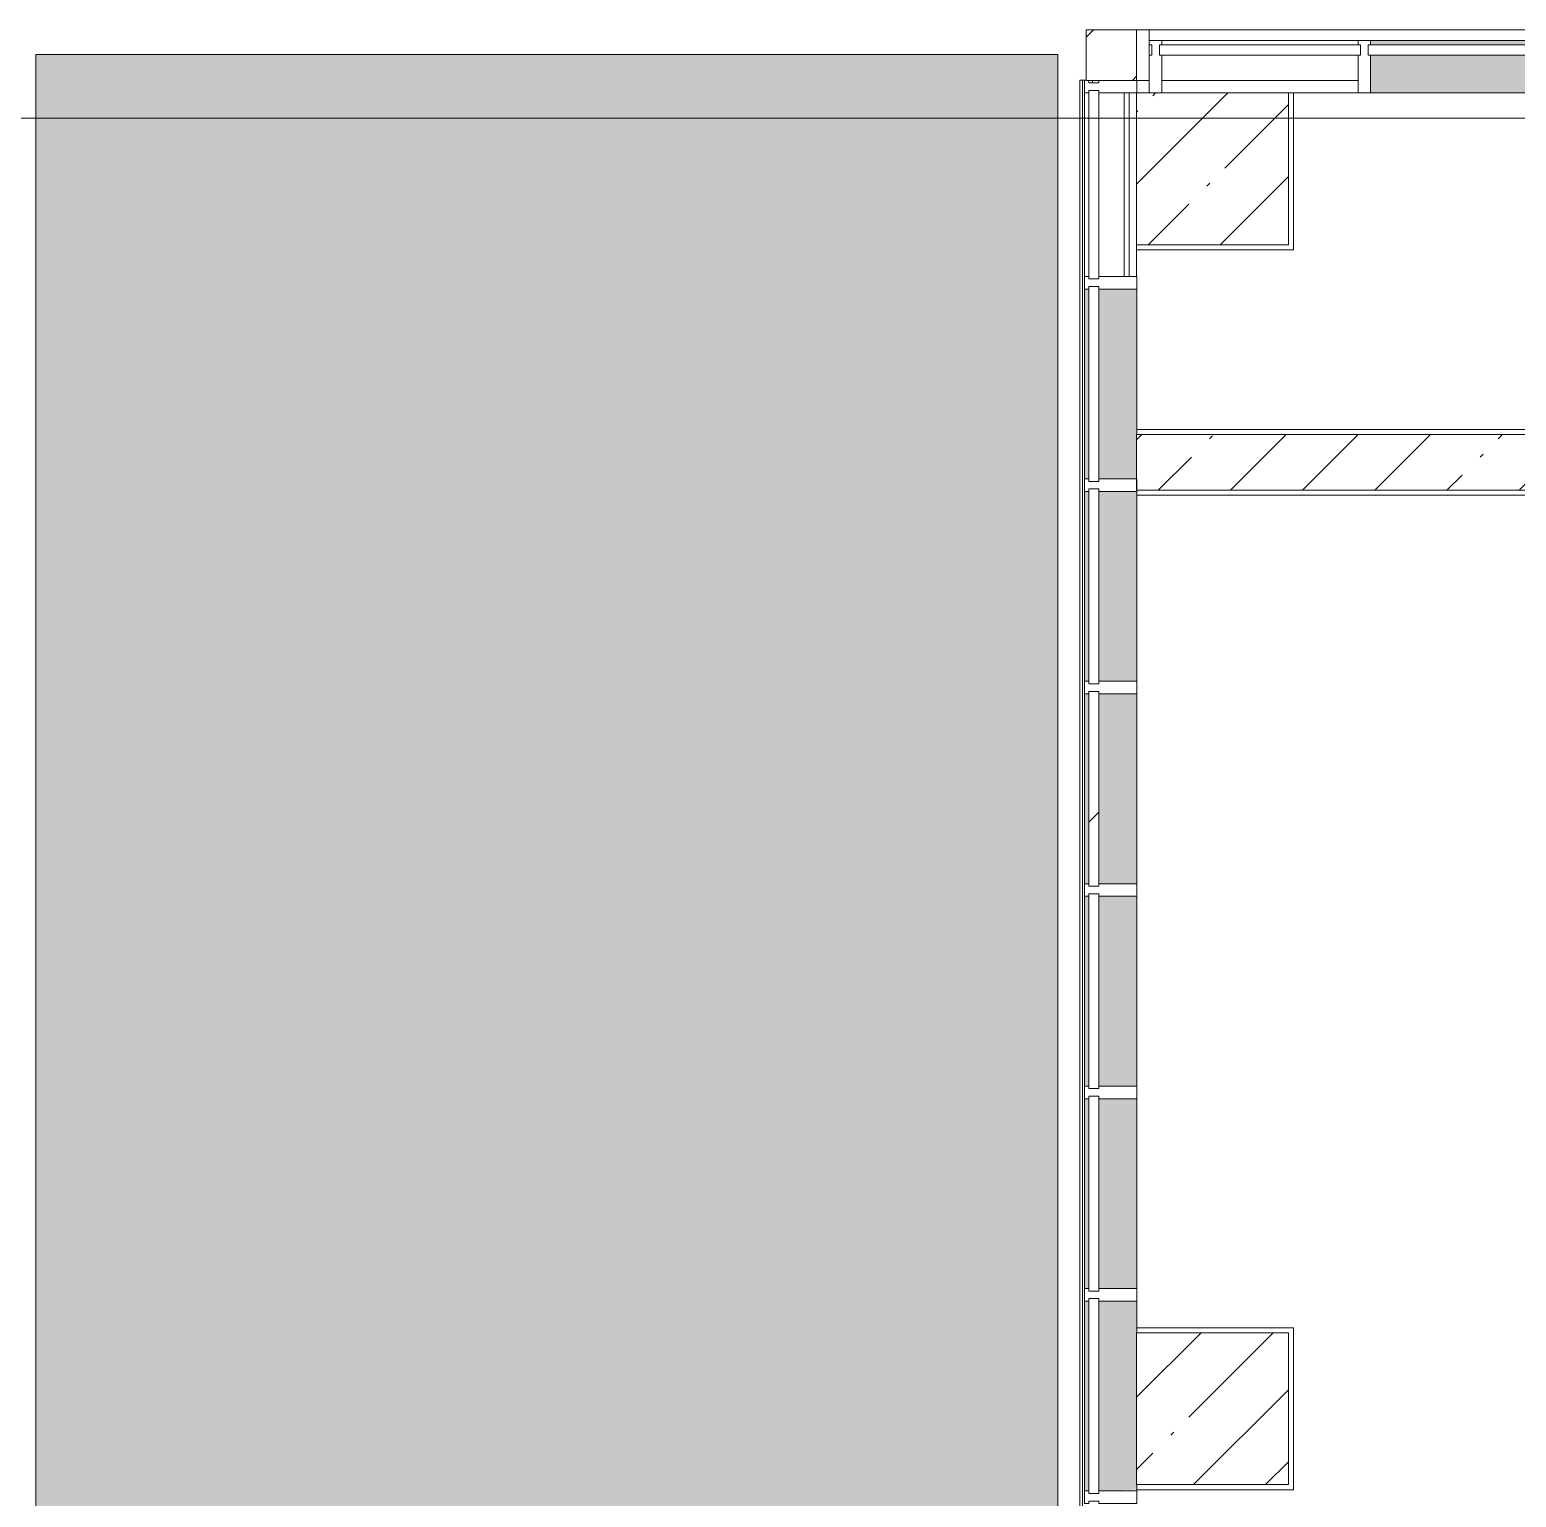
# Model space of a CAD drawing. Header units: millimetres. Extents: x 81494 to 296443, y -8553 to 29000.
# Drawn here: x 169119 to 174994, y 21550 to 27350 of the extents above; entities that cross this region are included whole.
import ezdxf

# ---------------------------------------------------------------- set-up
doc = ezdxf.new("R2010")
doc.units = ezdxf.units.MM
doc.linetypes.add('200_ШТРИХ__ш1_п0_6_', pattern=[160, 100, -60])
for name, color, linetype, lineweight in [('A-DETL-3', 7, 'Continuous', 5), ('A-DETL-MBND-1', 7, '200_ШТРИХ__ш1_п0_6_', 9), ('A-GLAZ-CURT-2', 7, 'Continuous', 5), ('A-GLAZ-CWMG-2', 7, 'Continuous', 5), ('A-WALL-4', 7, 'Continuous', 5), ('I-WALL-3', 7, 'Continuous', 5), ('S-COLS-1', 7, 'Continuous', 5), ('Оси', 7, 'Continuous', 9)]:
    doc.layers.add(name, color=color, linetype=linetype, lineweight=lineweight)
doc.layers.add('A-DETL-GENF-2', color=7, linetype='Continuous', lineweight=9, true_color=0xc0c0c0, transparency=0.4)
doc.layers.add('A-FLOR-2', color=7, linetype='Continuous', lineweight=5, true_color=0xaaaaaa)
doc.layers.add('A-GLAZ-CWMG-3', color=7, linetype='Continuous', lineweight=5, true_color=0x383e42)

# ---------------------------------------------------------------- blocks, each defined once
blk = doc.blocks.new('Системная панель - Стекло - 40мм-23999081-1_3_4_птичка')
at = {"layer": 'A-GLAZ-CURT-2'}
for p, q in [((372.5, 40), (-372.5, 40)), ((-372.5, 40), (-372.5, 0)), ((-372.5, 0), (372.5, 0)), ((372.5, 0), (372.5, 40))]:
    blk.add_line(p, q, dxfattribs=at)
blk = doc.blocks.new('Системная панель - Стекло - 40мм-23998914-1_3_4_птичка')
at = {"layer": 'A-GLAZ-CURT-2'}
for p, q in [((385, 40), (-385, 40)), ((-385, 40), (-385, 0)), ((-385, 0), (385, 0)), ((385, 0), (385, 40))]:
    blk.add_line(p, q, dxfattribs=at)
blk = doc.blocks.new('Прямоугольный импост - Импост структурный с накладкой - 160мм-22858573-1_3_4_птичка')
at = {"layer": 'A-GLAZ-CWMG-2'}
for p, q in [((3854.1, 26375.1), (3854.1, 27100.1)), ((4011.1, 26375.1), (4011.1, 27100.1))]:
    blk.add_line(p, q, dxfattribs=at)
blk = doc.blocks.new('Прямоугольный импост - Импост структурный с накладкой - 190мм-23186010-1_3_4_птичка')
at = {"layer": 'A-GLAZ-CWMG-3'}
for points in [[(3861.1, 23175.1), (3871.1, 23175.1), (3871.1, 23925.1), (3854.1, 23925.1), (3854.1, 23175.1)], [(3911.1, 23175.1), (4061.1, 23175.1), (4060, 23925.1), (3911.1, 23925.1)]]:
    blk.add_hatch(color=256, dxfattribs=at).paths.add_polyline_path(points)
at = {"layer": 'A-GLAZ-CWMG-2'}
for p, q in [((3854.1, 23175.1), (3854.1, 23925.1)), ((4061.1, 23175.1), (4061.1, 23925.1))]:
    blk.add_line(p, q, dxfattribs=at)
blk = doc.blocks.new('Прямоугольный импост - Импост структурный с накладкой - 190мм-22862231-1_3_4_птичка')
at = {"layer": 'A-GLAZ-CWMG-2'}
for p, q in [((0, 17), (-50, 17)), ((-50, 17), (-50, 0)), ((-50, 0), (-40, 0)), ((-40, 0), (-40, -40)), ((-10, -40), (-10, 0)), ((-10, 0), (-0.1, 0)), ((0, 11.1), (0, 17)), ((-40, -40), (-50, -40)), ((-50, -40), (-50, -190)), ((-0.1, -40), (-10, -40)), ((-50, -190), (0, -190))]:
    blk.add_line(p, q, dxfattribs=at)
blk = doc.blocks.new('Прямоугольный импост - Импост структурный с накладкой - 190мм-22862219-1_3_4_птичка')
at = {"layer": 'A-GLAZ-CWMG-2'}
for p, q in [((-25, 0), (-25, 17)), ((-25, 17), (25, 17)), ((-15, 0), (-25, 0)), ((-15, -40), (-15, 0)), ((25, 0), (15, 0)), ((15, 0), (15, -40)), ((25, 17), (25, 0)), ((-25, -190), (-25, -40)), ((-25, -40), (-15, -40)), ((15, -40), (25, -40)), ((25, -40), (25, -190)), ((25, -190), (-25, -190))]:
    blk.add_line(p, q, dxfattribs=at)
blk = doc.blocks.new('Системная панель - Стекло - 40мм-V200-1_3_4_птичка')
at = {"layer": 'A-GLAZ-CURT-2'}
for p, q in [((385, 40), (-385, 40)), ((-385, 40), (-385, 0)), ((-385, 0), (385, 0)), ((385, 0), (385, 40))]:
    blk.add_line(p, q, dxfattribs=at)
blk = doc.blocks.new('Системная панель - Стекло - 40мм-V201-1_3_4_птичка')
at = {"layer": 'A-GLAZ-CURT-2'}
h = blk.add_hatch(dxfattribs=at)
h.set_pattern_fill('FP_133', color=256, style=0, pattern_type=2)
h.set_pattern_definition([(135, (23850.1, -4371.1), (-1414.21, -1414.21), [1000, -3000]), (135, (24350.1, -5371.1), (-1414.21, -1414.21), [3000, -1000]), (135, (24850.1, -3371.1), (-1414.21, -1414.21), [1000, -3000])])
h.paths.add_polyline_path([(385, 40), (-385, 38.9), (-385, 0), (385, 0), (385, 38.9)])
for p, q in [((385, 40), (-385, 40)), ((-385, 40), (-385, 0)), ((-385, 0), (385, 0)), ((385, 0), (385, 40))]:
    blk.add_line(p, q, dxfattribs=at)
blk = doc.blocks.new('Системная панель - Стекло - 40мм-22856066-1_3_4_птичка')
at = {"layer": 'A-GLAZ-CURT-2'}
for p, q in [((397.5, 0), (-397.5, 0)), ((-397.5, 0), (-397.5, -40)), ((397.5, -40), (397.5, 0)), ((-397.5, -40), (397.5, -40))]:
    blk.add_line(p, q, dxfattribs=at)
blk = doc.blocks.new('Прямоугольный импост - Импост структурный с накладкой - 160мм-22794257-1_3_4_птичка')
at = {"layer": 'A-GLAZ-CWMG-2'}
for p, q in [((4935, 27307), (4160, 27307)), ((4935, 27150), (4160, 27150))]:
    blk.add_line(p, q, dxfattribs=at)
blk = doc.blocks.new('Прямоугольный импост - Импост структурный с накладкой - 190мм-20153675-1_3_4_птичка')
at = {"layer": 'A-GLAZ-CWMG-2'}
for p, q in [((-50, 190), (-50, 40)), ((0, 40), (0, 190)), ((-50, 40), (-40, 40)), ((-40, 0), (-50, 0)), ((-50, 0), (-50, -17)), ((-40, 40), (-40, 0)), ((-10, 0), (-10, 40)), ((-10, 40), (0, 40)), ((0, 0), (-10, 0)), ((0, -17), (0, 0)), ((-50, -17), (0, -17))]:
    blk.add_line(p, q, dxfattribs=at)
blk = doc.blocks.new('Системная панель - Стекло - 40мм-V226-1_3_4_птичка')
at = {"layer": 'A-GLAZ-CURT-2'}
h = blk.add_hatch(dxfattribs=at)
h.set_pattern_fill('FP_152', color=256, style=0, pattern_type=2)
h.set_pattern_definition([(135, (24650.1, -4371.1), (-1414.21, -1414.21), [1000, -3000]), (135, (25150.1, -5371.1), (-1414.21, -1414.21), [3000, -1000]), (135, (25650.1, -3371.1), (-1414.21, -1414.21), [1000, -3000])])
h.paths.add_polyline_path([(385, 40), (-385, 38.9), (-385, 0), (385, 0), (385, 38.9)])
for p, q in [((385, 40), (-385, 40)), ((-385, 40), (-385, 0)), ((-385, 0), (385, 0)), ((385, 0), (385, 40))]:
    blk.add_line(p, q, dxfattribs=at)
blk = doc.blocks.new('Системная панель - Стекло - 40мм-V266-1_3_4_птичка')
at = {"layer": 'A-GLAZ-CURT-2'}
for p, q in [((410, 0), (-410, 0)), ((-410, 0), (-410, -40)), ((-410, -40), (410, -40)), ((410, -40), (410, 0))]:
    blk.add_line(p, q, dxfattribs=at)
blk = doc.blocks.new('Прямоугольный импост - Импост структурный с накладкой - 190мм-V230-1_3_4_птичка')
at = {"layer": 'A-GLAZ-CWMG-3'}
for points in [[(8335, 27290), (8335, 27307), (7535, 27307), (7535, 27290)], [(7535, 27100), (8335, 27100), (8335, 27250), (7535, 27250), (7535, 27150)]]:
    blk.add_hatch(color=256, dxfattribs=at).paths.add_polyline_path(points)
at = {"layer": 'A-GLAZ-CWMG-2'}
for p, q in [((8335, 27307), (7535, 27307)), ((8335, 27100), (7535, 27100))]:
    blk.add_line(p, q, dxfattribs=at)
blk = doc.blocks.new('Прямоугольный импост - Импост структурный с накладкой - 190мм-20153693-1_3_4_птичка')
at = {"layer": 'A-GLAZ-CWMG-2'}
for p, q in [((-25, 40), (-25, 190)), ((-25, 190), (25, 190)), ((25, 190), (25, 40)), ((-15, 40), (-25, 40)), ((-25, -17), (-25, 0)), ((-25, 0), (-15, 0)), ((-15, 0), (-15, 40)), ((15, 40), (15, 0)), ((25, 40), (15, 40)), ((15, 0), (25, 0)), ((25, 0), (25, -17)), ((25, -17), (-25, -17))]:
    blk.add_line(p, q, dxfattribs=at)
blk = doc.blocks.new('BSC_Колонна _Прямоугольная - 200х200-22401950-1_3_4_птичка')
at = {"layer": 'S-COLS-1'}
h = blk.add_hatch(dxfattribs=at)
h.set_pattern_fill('FP_180', color=256, style=0, pattern_type=2)
h.set_pattern_definition([(45, (-3960, -27250), (-176.7767, 176.7767), [])])
h.paths.add_polyline_path([(51.1, -100), (100, -100), (100, 100), (-100, 100), (-98.9, -100), (-48.9, -100)])
for p, q in [((100, 100), (-100, 100)), ((-100, 100), (-100, -100)), ((100, -100), (100, 100)), ((-100, -100), (100, -100))]:
    blk.add_line(p, q, dxfattribs=at)
blk = doc.blocks.new('Системная панель - Стекло - 40мм-V276-1_3_4_птичка')
at = {"layer": 'A-GLAZ-CURT-2'}
for p, q in [((385, 40), (-385, 40)), ((-385, 40), (-385, 0)), ((-385, 0), (385, 0)), ((385, 0), (385, 40))]:
    blk.add_line(p, q, dxfattribs=at)
blk = doc.blocks.new('Прямоугольный импост - Импост структурный с накладкой - 190мм-V277-1_3_4_птичка')
at = {"layer": 'A-GLAZ-CWMG-3'}
for points in [[(3861.1, 25575.1), (3871.1, 25575.1), (3871.1, 26325.1), (3854.1, 26325.1), (3854.1, 25575.1)], [(4060, 25575.1), (4060, 26325.1), (3911.1, 26325.1), (3911.1, 25575.1), (4047.7, 25575.1)]]:
    blk.add_hatch(color=256, dxfattribs=at).paths.add_polyline_path(points)
at = {"layer": 'A-GLAZ-CWMG-2'}
for p, q in [((3854.1, 25575.1), (3854.1, 26325.1)), ((4061.1, 25749.9), (4061.1, 26325.1))]:
    blk.add_line(p, q, dxfattribs=at)
blk = doc.blocks.new('BSC_Колонна _Прямоугольная - 600х600-V283-1_3_4_птичка')
at = {"layer": 'S-COLS-1'}
h = blk.add_hatch(dxfattribs=at)
h.set_pattern_fill('FP_189', color=256, style=0, pattern_type=2)
h.set_pattern_definition([(45, (-4360, -26800), (-285.123, 285.123), []), (45, (-4074.88, -26800), (-285.123, 285.123), [504.031, -100.806, 16.764, -84.042])])
h.paths.add_polyline_path([(-300, -300), (300, -300), (300, 300), (-300, 300), (-300, -145.6)])
for p, q in [((300, 300), (-300, 300)), ((-300, 300), (-300, -300)), ((300, -300), (300, 300)), ((-300, -300), (300, -300))]:
    blk.add_line(p, q, dxfattribs=at)
blk = doc.blocks.new('BSC_Колонна _Прямоугольная - 600х600-V284-1_3_4_птичка')
at = {"layer": 'S-COLS-1'}
h = blk.add_hatch(dxfattribs=at)
h.set_pattern_fill('FP_191', color=256, style=0, pattern_type=2)
h.set_pattern_definition([(45, (-4360, -21900), (-285.123, 285.123), []), (45, (-4074.88, -21900), (-285.123, 285.123), [504.031, -100.806, 16.764, -84.042])])
h.paths.add_polyline_path([(300, -300), (300, 300), (-300, 300), (-300, -300), (259.8, -300)])
for p, q in [((300, 300), (-300, 300)), ((-300, 300), (-300, -300)), ((300, -300), (300, 300)), ((-300, -300), (300, -300))]:
    blk.add_line(p, q, dxfattribs=at)
blk = doc.blocks.new('Системная панель - Стекло - 40мм-V300-1_3_4_птичка')
at = {"layer": 'A-GLAZ-CURT-2'}
for p, q in [((385, 40), (-385, 40)), ((-385, 40), (-385, 0)), ((-385, 0), (385, 0)), ((385, 0), (385, 40))]:
    blk.add_line(p, q, dxfattribs=at)
blk = doc.blocks.new('Прямоугольный импост - Импост структурный с накладкой - 190мм-V301-1_3_4_птичка')
at = {"layer": 'A-GLAZ-CWMG-3'}
for points in [[(3861.1, 21575.1), (3871.1, 21575.1), (3871.1, 22325.1), (3854.1, 22325.1), (3854.1, 21575.1)], [(3911.1, 21575.1), (4061.1, 21580), (4060, 22325.1), (3911.1, 22325.1), (3911.1, 21580)]]:
    blk.add_hatch(color=256, dxfattribs=at).paths.add_polyline_path(points)
at = {"layer": 'A-GLAZ-CWMG-2'}
for p, q in [((3854.1, 21575.1), (3854.1, 22325.1)), ((4061.1, 22200), (4061.1, 22325.1)), ((4061.1, 21575.1), (4061.1, 21600))]:
    blk.add_line(p, q, dxfattribs=at)
blk = doc.blocks.new('Прямоугольный импост - Импост структурный с накладкой - 170мм-23186685-1_3_4_птичка')
at = {"layer": 'A-GLAZ-CWMG-2'}
for p, q in [((3836.1, 27150.1), (3846.1, 27150.1)), ((3836.1, 20672.1), (3836.1, 27150.1)), ((3846.1, 27150.1), (3854.1, 27150.1)), ((3846.1, 20672.1), (3846.1, 27150.1)), ((3886.1, 27140.1), (3886.1, 27150)), ((3836.1, 19127.1), (3836.1, 20627.1)), ((3846.1, 19127.1), (3846.1, 20627.1)), ((3836.1, 17663.1), (3836.1, 19082.1)), ((3846.1, 17663.1), (3846.1, 19082.1)), ((3836.1, 16118.1), (3836.1, 17618.1)), ((3846.1, 16118.1), (3846.1, 17618.1)), ((3836.1, 15358.1), (3836.1, 16073.1)), ((3846.1, 15358.1), (3846.1, 16073.1)), ((3846.1, 15358.1), (3836.1, 15358.1)), ((3854.1, 15358.1), (3846.1, 15358.1)), ((3886.1, 15358.1), (3871.1, 15358.1)), ((3886.1, 15358.1), (3886.1, 15368.1)), ((3911.1, 15358.1), (3886.1, 15358.1))]:
    blk.add_line(p, q, dxfattribs=at)
blk = doc.blocks.new('Прямоугольный импост - Импост структурный с накладкой - 170мм-23186686-1_3_4_птичка')
at = {"layer": 'A-GLAZ-CWMG-2'}
for p, q in [((4031.1, 27100.1), (4031.1, 26375.1)), ((3886.1, 15358.1), (3871.1, 15358.1))]:
    blk.add_line(p, q, dxfattribs=at)

msp = doc.modelspace()

# ---------------------------------------------------------------- hatches: boundary and pattern name
at = {"layer": 'A-DETL-GENF-2'}
msp.add_hatch(color=256, dxfattribs=at).paths.add_polyline_path([(169143.2, 15380), (173182.3, 15380), (173182.3, 16073.1), (172730.3, 16073.1), (172730.3, 16118.1), (173182.3, 16118.1), (173182.3, 17618.1), (172284.3, 17618.1), (172284.3, 17663.1), (173182.3, 17663.1), (173182.3, 19082.1), (172304.3, 19082.1), (172304.3, 19127.1), (173182.3, 19127.1), (173182.3, 20627.1), (172750.3, 20627.1), (172750.3, 20672.1), (173182.3, 20672.1), (173182.3, 27252), (169143.2, 27252), (169143.2, 19612.9)])
at = {"layer": 'A-WALL-4'}
h = msp.add_hatch(dxfattribs=at)
h.set_pattern_fill('FP_127', color=256, style=0, pattern_type=2)
h.set_pattern_definition([(135, (169433.17, 0), (-176.7767, -176.7767), [])])
h.paths.add_polyline_path([(183143.2, 27150), (183143.2, 27350), (182893.4, 27350), (182893.4, 27150), (183123.2, 27150)])
h.paths.add_polyline_path([(173493.6, 27150), (173543.2, 27150), (173543.2, 27350), (173493.2, 27350), (173493.2, 27150)])
at = {"layer": 'I-WALL-3'}
h = msp.add_hatch(dxfattribs=at)
h.set_pattern_fill('FP_96', color=256, style=0, pattern_type=2)
h.set_pattern_definition([(45, (169433.17, 0), (-285.123, 285.123), []), (45, (169718.3, 0), (-285.123, 285.123), [504.031, -100.806, 16.764, -84.042])])
h.paths.add_polyline_path([(174255.3, 25530), (179143.2, 25530), (179143.2, 25750), (173493.2, 25750), (173493.2, 25530), (174113.2, 25530)])

# ---------------------------------------------------------------- linework, layer by layer
at = {"layer": 'A-DETL-3'}
for p, q in [((173182.3, 27252), (169143.2, 27252)), ((169143.2, 27252), (169143.2, 15380)), ((173182.3, 15380), (173182.3, 27252))]:
    msp.add_line(p, q, dxfattribs=at)
at = {"layer": 'A-DETL-MBND-1'}
for p, q in [((173493.2, 27100), (173464.3, 27100)), ((173493.2, 26500), (173493.2, 26374.8))]:
    msp.add_line(p, q, dxfattribs=at)
at = {"layer": 'A-FLOR-2'}
for p, q in [((174368.2, 27100), (174093.2, 27100)), ((174113.2, 27100), (174113.2, 26480)), ((174113.2, 26480), (173493.2, 26480)), ((173493.2, 26480), (173493.2, 26374.8)), ((173494.3, 25770), (179143.2, 25770)), ((175713.2, 25510), (173494.3, 25510)), ((173494.3, 22220), (174113.2, 22220)), ((174113.2, 22220), (174113.2, 21580)), ((174113.2, 21580), (173494.3, 21580))]:
    msp.add_line(p, q, dxfattribs=at)
at = {"layer": 'A-WALL-4'}
for p, q in [((173493.2, 27350), (187243.4, 27350)), ((173543.2, 27150), (173543.2, 27350)), ((173493.2, 27150), (173543.2, 27150))]:
    msp.add_line(p, q, dxfattribs=at)
at = {"layer": 'I-WALL-3'}
for p, q in [((179143.2, 25750), (173493.2, 25750)), ((173493.2, 25750), (173493.2, 25530)), ((173493.2, 25530), (175733.2, 25530))]:
    msp.add_line(p, q, dxfattribs=at)
at = {"layer": 'Оси'}
msp.add_line((166204.4, 27000), (178704.4, 27000), dxfattribs=at)

# ---------------------------------------------------------------- block references
at = {"layer": 'A-GLAZ-CURT-2'}
for name, p in [('Системная панель - Стекло - 40мм-22856066-1_3_4_птичка', (173980.7, 27290)), ('Системная панель - Стекло - 40мм-V266-1_3_4_птичка', (174818.2, 27290))]:
    msp.add_blockref(name, p, dxfattribs=at)
at = {"layer": 'A-GLAZ-CURT-2', "rotation": 269.9999999999999}
for name, p in [('Системная панель - Стекло - 40мм-23999081-1_3_4_птичка', (173304.3, 26737.6)), ('Системная панель - Стекло - 40мм-V276-1_3_4_птичка', (173304.3, 25950.1)), ('Системная панель - Стекло - 40мм-V226-1_3_4_птичка', (173304.3, 25150.1)), ('Системная панель - Стекло - 40мм-V201-1_3_4_птичка', (173304.3, 24350.1)), ('Системная панель - Стекло - 40мм-23998914-1_3_4_птичка', (173304.3, 23550.1)), ('Системная панель - Стекло - 40мм-V200-1_3_4_птичка', (173304.3, 22750.1)), ('Системная панель - Стекло - 40мм-V300-1_3_4_птичка', (173304.3, 21950.1))]:
    msp.add_blockref(name, p, dxfattribs=at)
at = {"layer": 'A-GLAZ-CWMG-2'}
for name, p, rotation in [('Прямоугольный импост - Импост структурный с накладкой - 190мм-20153675-1_3_4_птичка', (173543.2, 27290), 180), ('Прямоугольный импост - Импост структурный с накладкой - 190мм-22862231-1_3_4_птичка', (173304.3, 27150.1), 89.99999999999991)]:
    msp.add_blockref(name, p, dxfattribs=dict(at, rotation=rotation))
for name, p in [('Прямоугольный импост - Импост структурный с накладкой - 160мм-22794257-1_3_4_птичка', (169433.2, 0)), ('Прямоугольный импост - Импост структурный с накладкой - 190мм-V230-1_3_4_птичка', (166883.2, 0)), ('Прямоугольный импост - Импост структурный с накладкой - 170мм-23186685-1_3_4_птичка', (169433.2, 0)), ('Прямоугольный импост - Импост структурный с накладкой - 160мм-22858573-1_3_4_птичка', (169433.2, 0)), ('Прямоугольный импост - Импост структурный с накладкой - 170мм-23186686-1_3_4_птичка', (169433.2, 0)), ('Прямоугольный импост - Импост структурный с накладкой - 190мм-V277-1_3_4_птичка', (169433.2, 0)), ('Прямоугольный импост - Импост структурный с накладкой - 190мм-23186010-1_3_4_птичка', (169433.2, 1600)), ('Прямоугольный импост - Импост структурный с накладкой - 190мм-23186010-1_3_4_птичка', (169433.2, 800)), ('Прямоугольный импост - Импост структурный с накладкой - 190мм-23186010-1_3_4_птичка', (169433.2, 0)), ('Прямоугольный импост - Импост структурный с накладкой - 190мм-23186010-1_3_4_птичка', (169433.2, -800)), ('Прямоугольный импост - Импост структурный с накладкой - 190мм-V301-1_3_4_птичка', (169433.2, 0))]:
    msp.add_blockref(name, p, dxfattribs=at)
at = {"layer": 'A-GLAZ-CWMG-2', "extrusion": (0, 0, -1)}
for name, p, rotation in [('Прямоугольный импост - Импост структурный с накладкой - 190мм-20153693-1_3_4_птичка', (-174393.2, 27290), 180), ('Прямоугольный импост - Импост структурный с накладкой - 190мм-22862219-1_3_4_птичка', (-173304.3, 26350.1), 270.0000000000001), ('Прямоугольный импост - Импост структурный с накладкой - 190мм-22862219-1_3_4_птичка', (-173304.3, 25550.1), 270.0000000000001), ('Прямоугольный импост - Импост структурный с накладкой - 190мм-22862219-1_3_4_птичка', (-173304.3, 24750.1), 270.0000000000001), ('Прямоугольный импост - Импост структурный с накладкой - 190мм-22862219-1_3_4_птичка', (-173304.3, 23950.1), 270.0000000000001), ('Прямоугольный импост - Импост структурный с накладкой - 190мм-22862219-1_3_4_птичка', (-173304.3, 23150.1), 270.0000000000001), ('Прямоугольный импост - Импост структурный с накладкой - 190мм-22862219-1_3_4_птичка', (-173304.3, 22350.1), 270.0000000000001), ('Прямоугольный импост - Импост структурный с накладкой - 190мм-22862219-1_3_4_птичка', (-173304.3, 21550.1), 270.0000000000001)]:
    msp.add_blockref(name, p, dxfattribs=dict(at, rotation=rotation))
at = {"layer": 'S-COLS-1'}
for name, p in [('BSC_Колонна _Прямоугольная - 200х200-22401950-1_3_4_птичка', (173393.2, 27250)), ('BSC_Колонна _Прямоугольная - 600х600-V283-1_3_4_птичка', (173793.2, 26800)), ('BSC_Колонна _Прямоугольная - 600х600-V284-1_3_4_птичка', (173793.2, 21900))]:
    msp.add_blockref(name, p, dxfattribs=at)

doc.saveas('drawing.dxf')
